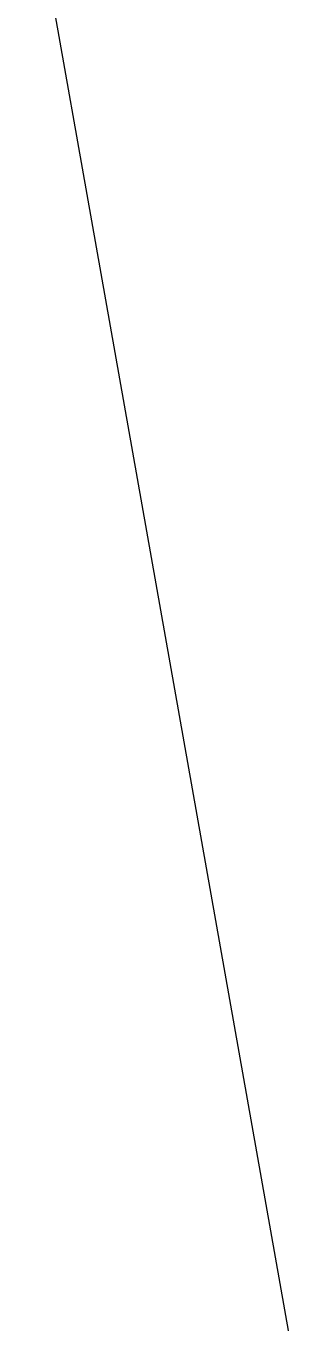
# Model space of a CAD drawing. Header units: millimetres. Extents: x 0 to 8967983, y -224399 to 13801.
# Drawn here: x 71359.69 to 71360.98, y -193429.93 to -193424.02 of the extents above; entities that cross this region are included whole.
import ezdxf

# ---------------------------------------------------------------- set-up
doc = ezdxf.new("R2010")
doc.units = ezdxf.units.MM
doc.header["$LTSCALE"] = 10
doc.layers.add('Архитектура', color=251, linetype='Continuous')

msp = doc.modelspace()

# ---------------------------------------------------------------- linework, layer by layer
at = {"layer": 'Архитектура', "lineweight": 25, "transparency": 33554684}
msp.add_lwpolyline([(71374.9812, -193451.5412), (71369.1968, -193418.905, 0.523933), (71368.7799, -193418.6485), (71367.6995, -193418.84), (71360.6165, -193420.0954), (71359.536, -193420.2869, 0.523933), (71359.2326, -193420.671), (71365.0169, -193453.3072, 0.414326)], format="xyb", dxfattribs=at)
msp.add_lwpolyline([(71374.9812, -193451.5412), (71369.1968, -193418.905, 0.523933), (71368.7799, -193418.6485), (71367.6995, -193418.84), (71360.6165, -193420.0954), (71359.536, -193420.2869, 0.523933), (71359.2326, -193420.671), (71365.0169, -193453.3072, 0.414326)], format="xyb", dxfattribs=at)
msp.add_lwpolyline([(71374.9812, -193451.5412), (71369.1968, -193418.905, 0.523933), (71368.7799, -193418.6485), (71367.6995, -193418.84), (71360.6165, -193420.0954), (71359.536, -193420.2869, 0.523933), (71359.2326, -193420.671), (71365.0169, -193453.3072, 0.414326)], format="xyb", dxfattribs=at)
msp.add_lwpolyline([(71374.9812, -193451.5412), (71369.1968, -193418.905, 0.523933), (71368.7799, -193418.6485), (71367.6995, -193418.84), (71360.6165, -193420.0954), (71359.536, -193420.2869, 0.523933), (71359.2326, -193420.671), (71365.0169, -193453.3072, 0.414326)], format="xyb", dxfattribs=at)
msp.add_lwpolyline([(71374.9812, -193451.5412), (71369.1968, -193418.905, 0.523933), (71368.7799, -193418.6485), (71367.6995, -193418.84), (71360.6165, -193420.0954), (71359.536, -193420.2869, 0.523933), (71359.2326, -193420.671), (71365.0169, -193453.3072, 0.414326)], format="xyb", dxfattribs=at)
msp.add_lwpolyline([(71374.9812, -193451.5412), (71369.1968, -193418.905, 0.523933), (71368.7799, -193418.6485), (71367.6995, -193418.84), (71360.6165, -193420.0954), (71359.536, -193420.2869, 0.523933), (71359.2326, -193420.671), (71365.0169, -193453.3072, 0.414326)], format="xyb", dxfattribs=at)
msp.add_lwpolyline([(71374.9812, -193451.5412), (71369.1968, -193418.905, 0.523933), (71368.7799, -193418.6485), (71367.6995, -193418.84), (71360.6165, -193420.0954), (71359.536, -193420.2869, 0.523933), (71359.2326, -193420.671), (71365.0169, -193453.3072, 0.414326)], format="xyb", dxfattribs=at)
msp.add_lwpolyline([(71374.9812, -193451.5412), (71369.1968, -193418.905, 0.523933), (71368.7799, -193418.6485), (71367.6995, -193418.84), (71360.6165, -193420.0954), (71359.536, -193420.2869, 0.523933), (71359.2326, -193420.671), (71365.0169, -193453.3072, 0.414326)], format="xyb", dxfattribs=at)
msp.add_lwpolyline([(71374.9812, -193451.5412), (71369.1968, -193418.905, 0.523933), (71368.7799, -193418.6485), (71367.6995, -193418.84), (71360.6165, -193420.0954), (71359.536, -193420.2869, 0.523933), (71359.2326, -193420.671), (71365.0169, -193453.3072, 0.414326)], format="xyb", dxfattribs=at)
msp.add_lwpolyline([(71374.9812, -193451.5412), (71369.1968, -193418.905, 0.523933), (71368.7799, -193418.6485), (71367.6995, -193418.84), (71360.6165, -193420.0954), (71359.536, -193420.2869, 0.523933), (71359.2326, -193420.671), (71365.0169, -193453.3072, 0.414326)], format="xyb", dxfattribs=at)
msp.add_lwpolyline([(71374.9812, -193451.5412), (71369.1968, -193418.905, 0.523933), (71368.7799, -193418.6485), (71367.6995, -193418.84), (71360.6165, -193420.0954), (71359.536, -193420.2869, 0.523933), (71359.2326, -193420.671), (71365.0169, -193453.3072, 0.414326)], format="xyb", dxfattribs=at)
msp.add_lwpolyline([(71374.9812, -193451.5412), (71369.1968, -193418.905, 0.523933), (71368.7799, -193418.6485), (71367.6995, -193418.84), (71360.6165, -193420.0954), (71359.536, -193420.2869, 0.523933), (71359.2326, -193420.671), (71365.0169, -193453.3072, 0.414326)], format="xyb", dxfattribs=at)
msp.add_lwpolyline([(71374.9812, -193451.5412), (71369.1968, -193418.905, 0.523933), (71368.7799, -193418.6485), (71367.6995, -193418.84), (71360.6165, -193420.0954), (71359.536, -193420.2869, 0.523933), (71359.2326, -193420.671), (71365.0169, -193453.3072, 0.414326)], format="xyb", dxfattribs=at)
msp.add_lwpolyline([(71374.9812, -193451.5412), (71369.1968, -193418.905, 0.523933), (71368.7799, -193418.6485), (71367.6995, -193418.84), (71360.6165, -193420.0954), (71359.536, -193420.2869, 0.523933), (71359.2326, -193420.671), (71365.0169, -193453.3072, 0.414326)], format="xyb", dxfattribs=at)
msp.add_lwpolyline([(71374.9812, -193451.5412), (71369.1968, -193418.905, 0.523933), (71368.7799, -193418.6485), (71367.6995, -193418.84), (71360.6165, -193420.0954), (71359.536, -193420.2869, 0.523933), (71359.2326, -193420.671), (71365.0169, -193453.3072, 0.414326)], format="xyb", dxfattribs=at)
msp.add_lwpolyline([(71374.9812, -193451.5412), (71369.1968, -193418.905, 0.523933), (71368.7799, -193418.6485), (71367.6995, -193418.84), (71360.6165, -193420.0954), (71359.536, -193420.2869, 0.523933), (71359.2326, -193420.671), (71365.0169, -193453.3072, 0.414326)], format="xyb", dxfattribs=at)
msp.add_lwpolyline([(71374.9812, -193451.5412), (71369.1968, -193418.905, 0.523933), (71368.7799, -193418.6485), (71367.6995, -193418.84), (71360.6165, -193420.0954), (71359.536, -193420.2869, 0.523933), (71359.2326, -193420.671), (71365.0169, -193453.3072, 0.414326)], format="xyb", dxfattribs=at)
msp.add_lwpolyline([(71374.9812, -193451.5412), (71369.1968, -193418.905, 0.523933), (71368.7799, -193418.6485), (71367.6995, -193418.84), (71360.6165, -193420.0954), (71359.536, -193420.2869, 0.523933), (71359.2326, -193420.671), (71365.0169, -193453.3072, 0.414326)], format="xyb", dxfattribs=at)
msp.add_lwpolyline([(71374.9812, -193451.5412), (71369.1968, -193418.905, 0.523933), (71368.7799, -193418.6485), (71367.6995, -193418.84), (71360.6165, -193420.0954), (71359.536, -193420.2869, 0.523933), (71359.2326, -193420.671), (71365.0169, -193453.3072, 0.414326)], format="xyb", dxfattribs=at)
msp.add_lwpolyline([(71374.9812, -193451.5412), (71369.1968, -193418.905, 0.523933), (71368.7799, -193418.6485), (71367.6995, -193418.84), (71360.6165, -193420.0954), (71359.536, -193420.2869, 0.523933), (71359.2326, -193420.671), (71365.0169, -193453.3072, 0.414326)], format="xyb", dxfattribs=at)
msp.add_lwpolyline([(71374.9812, -193451.5412), (71369.1968, -193418.905, 0.523933), (71368.7799, -193418.6485), (71367.6995, -193418.84), (71360.6165, -193420.0954), (71359.536, -193420.2869, 0.523933), (71359.2326, -193420.671), (71365.0169, -193453.3072, 0.414326)], format="xyb", dxfattribs=at)
msp.add_lwpolyline([(71374.9812, -193451.5412), (71369.1968, -193418.905, 0.523933), (71368.7799, -193418.6485), (71367.6995, -193418.84), (71360.6165, -193420.0954), (71359.536, -193420.2869, 0.523933), (71359.2326, -193420.671), (71365.0169, -193453.3072, 0.414326)], format="xyb", dxfattribs=at)
msp.add_lwpolyline([(71374.9812, -193451.5412), (71369.1968, -193418.905, 0.523933), (71368.7799, -193418.6485), (71367.6995, -193418.84), (71360.6165, -193420.0954), (71359.536, -193420.2869, 0.523933), (71359.2326, -193420.671), (71365.0169, -193453.3072, 0.414326)], format="xyb", dxfattribs=at)
msp.add_lwpolyline([(71374.9812, -193451.5412), (71369.1968, -193418.905, 0.523933), (71368.7799, -193418.6485), (71367.6995, -193418.84), (71360.6165, -193420.0954), (71359.536, -193420.2869, 0.523933), (71359.2326, -193420.671), (71365.0169, -193453.3072, 0.414326)], format="xyb", dxfattribs=at)
msp.add_lwpolyline([(71374.9812, -193451.5412), (71369.1968, -193418.905, 0.523933), (71368.7799, -193418.6485), (71367.6995, -193418.84), (71360.6165, -193420.0954), (71359.536, -193420.2869, 0.523933), (71359.2326, -193420.671), (71365.0169, -193453.3072, 0.414326)], format="xyb", dxfattribs=at)
msp.add_lwpolyline([(71374.9812, -193451.5412), (71369.1968, -193418.905, 0.523933), (71368.7799, -193418.6485), (71367.6995, -193418.84), (71360.6165, -193420.0954), (71359.536, -193420.2869, 0.523933), (71359.2326, -193420.671), (71365.0169, -193453.3072, 0.414326)], format="xyb", dxfattribs=at)
msp.add_lwpolyline([(71374.9812, -193451.5412), (71369.1968, -193418.905, 0.523933), (71368.7799, -193418.6485), (71367.6995, -193418.84), (71360.6165, -193420.0954), (71359.536, -193420.2869, 0.523933), (71359.2326, -193420.671), (71365.0169, -193453.3072, 0.414326)], format="xyb", dxfattribs=at)
msp.add_lwpolyline([(71374.9812, -193451.5412), (71369.1968, -193418.905, 0.523933), (71368.7799, -193418.6485), (71367.6995, -193418.84), (71360.6165, -193420.0954), (71359.536, -193420.2869, 0.523933), (71359.2326, -193420.671), (71365.0169, -193453.3072, 0.414326)], format="xyb", dxfattribs=at)
msp.add_lwpolyline([(71374.9812, -193451.5412), (71369.1968, -193418.905, 0.523933), (71368.7799, -193418.6485), (71367.6995, -193418.84), (71360.6165, -193420.0954), (71359.536, -193420.2869, 0.523933), (71359.2326, -193420.671), (71365.0169, -193453.3072, 0.414326)], format="xyb", dxfattribs=at)
msp.add_lwpolyline([(71374.9812, -193451.5412), (71369.1968, -193418.905, 0.523933), (71368.7799, -193418.6485), (71367.6995, -193418.84), (71360.6165, -193420.0954), (71359.536, -193420.2869, 0.523933), (71359.2326, -193420.671), (71365.0169, -193453.3072, 0.414326)], format="xyb", dxfattribs=at)
msp.add_lwpolyline([(71374.9812, -193451.5412), (71369.1968, -193418.905, 0.523933), (71368.7799, -193418.6485), (71367.6995, -193418.84), (71360.6165, -193420.0954), (71359.536, -193420.2869, 0.523933), (71359.2326, -193420.671), (71365.0169, -193453.3072, 0.414326)], format="xyb", dxfattribs=at)
msp.add_lwpolyline([(71374.9812, -193451.5412), (71369.1968, -193418.905, 0.523933), (71368.7799, -193418.6485), (71367.6995, -193418.84), (71360.6165, -193420.0954), (71359.536, -193420.2869, 0.523933), (71359.2326, -193420.671), (71365.0169, -193453.3072, 0.414326)], format="xyb", dxfattribs=at)
msp.add_lwpolyline([(71374.9812, -193451.5412), (71369.1968, -193418.905, 0.523933), (71368.7799, -193418.6485), (71367.6995, -193418.84), (71360.6165, -193420.0954), (71359.536, -193420.2869, 0.523933), (71359.2326, -193420.671), (71365.0169, -193453.3072, 0.414326)], format="xyb", dxfattribs=at)
msp.add_lwpolyline([(71374.9812, -193451.5412), (71369.1968, -193418.905, 0.523933), (71368.7799, -193418.6485), (71367.6995, -193418.84), (71360.6165, -193420.0954), (71359.536, -193420.2869, 0.523933), (71359.2326, -193420.671), (71365.0169, -193453.3072, 0.414326)], format="xyb", dxfattribs=at)
msp.add_lwpolyline([(71374.9812, -193451.5412), (71369.1968, -193418.905, 0.523933), (71368.7799, -193418.6485), (71367.6995, -193418.84), (71360.6165, -193420.0954), (71359.536, -193420.2869, 0.523933), (71359.2326, -193420.671), (71365.0169, -193453.3072, 0.414326)], format="xyb", dxfattribs=at)
msp.add_lwpolyline([(71374.9812, -193451.5412), (71369.1968, -193418.905, 0.523933), (71368.7799, -193418.6485), (71367.6995, -193418.84), (71360.6165, -193420.0954), (71359.536, -193420.2869, 0.523933), (71359.2326, -193420.671), (71365.0169, -193453.3072, 0.414326)], format="xyb", dxfattribs=at)
msp.add_lwpolyline([(71374.9812, -193451.5412), (71369.1968, -193418.905, 0.523933), (71368.7799, -193418.6485), (71367.6995, -193418.84), (71360.6165, -193420.0954), (71359.536, -193420.2869, 0.523933), (71359.2326, -193420.671), (71365.0169, -193453.3072, 0.414326)], format="xyb", dxfattribs=at)
msp.add_lwpolyline([(71374.9812, -193451.5412), (71369.1968, -193418.905, 0.523933), (71368.7799, -193418.6485), (71367.6995, -193418.84), (71360.6165, -193420.0954), (71359.536, -193420.2869, 0.523933), (71359.2326, -193420.671), (71365.0169, -193453.3072, 0.414326)], format="xyb", dxfattribs=at)
msp.add_lwpolyline([(71374.9812, -193451.5412), (71369.1968, -193418.905, 0.523933), (71368.7799, -193418.6485), (71367.6995, -193418.84), (71360.6165, -193420.0954), (71359.536, -193420.2869, 0.523933), (71359.2326, -193420.671), (71365.0169, -193453.3072, 0.414326)], format="xyb", dxfattribs=at)
msp.add_lwpolyline([(71374.9812, -193451.5412), (71369.1968, -193418.905, 0.523933), (71368.7799, -193418.6485), (71367.6995, -193418.84), (71360.6165, -193420.0954), (71359.536, -193420.2869, 0.523933), (71359.2326, -193420.671), (71365.0169, -193453.3072, 0.414326)], format="xyb", dxfattribs=at)
msp.add_lwpolyline([(71374.9812, -193451.5412), (71369.1968, -193418.905, 0.523933), (71368.7799, -193418.6485), (71367.6995, -193418.84), (71360.6165, -193420.0954), (71359.536, -193420.2869, 0.523933), (71359.2326, -193420.671), (71365.0169, -193453.3072, 0.414326)], format="xyb", dxfattribs=at)
msp.add_lwpolyline([(71374.9812, -193451.5412), (71369.1968, -193418.905, 0.523933), (71368.7799, -193418.6485), (71367.6995, -193418.84), (71360.6165, -193420.0954), (71359.536, -193420.2869, 0.523933), (71359.2326, -193420.671), (71365.0169, -193453.3072, 0.414326)], format="xyb", dxfattribs=at)
msp.add_lwpolyline([(71374.9812, -193451.5412), (71369.1968, -193418.905, 0.523933), (71368.7799, -193418.6485), (71367.6995, -193418.84), (71360.6165, -193420.0954), (71359.536, -193420.2869, 0.523933), (71359.2326, -193420.671), (71365.0169, -193453.3072, 0.414326)], format="xyb", dxfattribs=at)
msp.add_lwpolyline([(71374.9812, -193451.5412), (71369.1968, -193418.905, 0.523933), (71368.7799, -193418.6485), (71367.6995, -193418.84), (71360.6165, -193420.0954), (71359.536, -193420.2869, 0.523933), (71359.2326, -193420.671), (71365.0169, -193453.3072, 0.414326)], format="xyb", dxfattribs=at)
msp.add_lwpolyline([(71374.9812, -193451.5412), (71369.1968, -193418.905, 0.523933), (71368.7799, -193418.6485), (71367.6995, -193418.84), (71360.6165, -193420.0954), (71359.536, -193420.2869, 0.523933), (71359.2326, -193420.671), (71365.0169, -193453.3072, 0.414326)], format="xyb", dxfattribs=at)
msp.add_lwpolyline([(71374.9812, -193451.5412), (71369.1968, -193418.905, 0.523933), (71368.7799, -193418.6485), (71367.6995, -193418.84), (71360.6165, -193420.0954), (71359.536, -193420.2869, 0.523933), (71359.2326, -193420.671), (71365.0169, -193453.3072, 0.414326)], format="xyb", dxfattribs=at)
msp.add_lwpolyline([(71374.9812, -193451.5412), (71369.1968, -193418.905, 0.523933), (71368.7799, -193418.6485), (71367.6995, -193418.84), (71360.6165, -193420.0954), (71359.536, -193420.2869, 0.523933), (71359.2326, -193420.671), (71365.0169, -193453.3072, 0.414326)], format="xyb", dxfattribs=at)
msp.add_lwpolyline([(71374.9812, -193451.5412), (71369.1968, -193418.905, 0.523933), (71368.7799, -193418.6485), (71367.6995, -193418.84), (71360.6165, -193420.0954), (71359.536, -193420.2869, 0.523933), (71359.2326, -193420.671), (71365.0169, -193453.3072, 0.414326)], format="xyb", dxfattribs=at)
msp.add_lwpolyline([(71374.9812, -193451.5412), (71369.1968, -193418.905, 0.523933), (71368.7799, -193418.6485), (71367.6995, -193418.84), (71360.6165, -193420.0954), (71359.536, -193420.2869, 0.523933), (71359.2326, -193420.671), (71365.0169, -193453.3072, 0.414326)], format="xyb", dxfattribs=at)
msp.add_lwpolyline([(71374.9812, -193451.5412), (71369.1968, -193418.905, 0.523933), (71368.7799, -193418.6485), (71367.6995, -193418.84), (71360.6165, -193420.0954), (71359.536, -193420.2869, 0.523933), (71359.2326, -193420.671), (71365.0169, -193453.3072, 0.414326)], format="xyb", dxfattribs=at)
msp.add_lwpolyline([(71374.9812, -193451.5412), (71369.1968, -193418.905, 0.523933), (71368.7799, -193418.6485), (71367.6995, -193418.84), (71360.6165, -193420.0954), (71359.536, -193420.2869, 0.523933), (71359.2326, -193420.671), (71365.0169, -193453.3072, 0.414326)], format="xyb", dxfattribs=at)
msp.add_lwpolyline([(71374.9812, -193451.5412), (71369.1968, -193418.905, 0.523933), (71368.7799, -193418.6485), (71367.6995, -193418.84), (71360.6165, -193420.0954), (71359.536, -193420.2869, 0.523933), (71359.2326, -193420.671), (71365.0169, -193453.3072, 0.414326)], format="xyb", dxfattribs=at)
msp.add_lwpolyline([(71374.9812, -193451.5412), (71369.1968, -193418.905, 0.523933), (71368.7799, -193418.6485), (71367.6995, -193418.84), (71360.6165, -193420.0954), (71359.536, -193420.2869, 0.523933), (71359.2326, -193420.671), (71365.0169, -193453.3072, 0.414326)], format="xyb", dxfattribs=at)
msp.add_lwpolyline([(71374.9812, -193451.5412), (71369.1968, -193418.905, 0.523933), (71368.7799, -193418.6485), (71367.6995, -193418.84), (71360.6165, -193420.0954), (71359.536, -193420.2869, 0.523933), (71359.2326, -193420.671), (71365.0169, -193453.3072, 0.414326)], format="xyb", dxfattribs=at)
msp.add_lwpolyline([(71374.9812, -193451.5412), (71369.1968, -193418.905, 0.523933), (71368.7799, -193418.6485), (71367.6995, -193418.84), (71360.6165, -193420.0954), (71359.536, -193420.2869, 0.523933), (71359.2326, -193420.671), (71365.0169, -193453.3072, 0.414326)], format="xyb", dxfattribs=at)
msp.add_lwpolyline([(71374.9812, -193451.5412), (71369.1968, -193418.905, 0.523933), (71368.7799, -193418.6485), (71367.6995, -193418.84), (71360.6165, -193420.0954), (71359.536, -193420.2869, 0.523933), (71359.2326, -193420.671), (71365.0169, -193453.3072, 0.414326)], format="xyb", dxfattribs=at)
msp.add_lwpolyline([(71374.9812, -193451.5412), (71369.1968, -193418.905, 0.523933), (71368.7799, -193418.6485), (71367.6995, -193418.84), (71360.6165, -193420.0954), (71359.536, -193420.2869, 0.523933), (71359.2326, -193420.671), (71365.0169, -193453.3072, 0.414326)], format="xyb", dxfattribs=at)
msp.add_lwpolyline([(71374.9812, -193451.5412), (71369.1968, -193418.905, 0.523933), (71368.7799, -193418.6485), (71367.6995, -193418.84), (71360.6165, -193420.0954), (71359.536, -193420.2869, 0.523933), (71359.2326, -193420.671), (71365.0169, -193453.3072, 0.414326)], format="xyb", dxfattribs=at)
msp.add_lwpolyline([(71374.9812, -193451.5412), (71369.1968, -193418.905, 0.523933), (71368.7799, -193418.6485), (71367.6995, -193418.84), (71360.6165, -193420.0954), (71359.536, -193420.2869, 0.523933), (71359.2326, -193420.671), (71365.0169, -193453.3072, 0.414326)], format="xyb", dxfattribs=at)
msp.add_lwpolyline([(71374.9812, -193451.5412), (71369.1968, -193418.905, 0.523933), (71368.7799, -193418.6485), (71367.6995, -193418.84), (71360.6165, -193420.0954), (71359.536, -193420.2869, 0.523933), (71359.2326, -193420.671), (71365.0169, -193453.3072, 0.414326)], format="xyb", dxfattribs=at)
msp.add_lwpolyline([(71374.9812, -193451.5412), (71369.1968, -193418.905, 0.523933), (71368.7799, -193418.6485), (71367.6995, -193418.84), (71360.6165, -193420.0954), (71359.536, -193420.2869, 0.523933), (71359.2326, -193420.671), (71365.0169, -193453.3072, 0.414326)], format="xyb", dxfattribs=at)
msp.add_lwpolyline([(71374.9812, -193451.5412), (71369.1968, -193418.905, 0.523933), (71368.7799, -193418.6485), (71367.6995, -193418.84), (71360.6165, -193420.0954), (71359.536, -193420.2869, 0.523933), (71359.2326, -193420.671), (71365.0169, -193453.3072, 0.414326)], format="xyb", dxfattribs=at)
msp.add_lwpolyline([(71374.9812, -193451.5412), (71369.1968, -193418.905, 0.523933), (71368.7799, -193418.6485), (71367.6995, -193418.84), (71360.6165, -193420.0954), (71359.536, -193420.2869, 0.523933), (71359.2326, -193420.671), (71365.0169, -193453.3072, 0.414326)], format="xyb", dxfattribs=at)
msp.add_lwpolyline([(71374.9812, -193451.5412), (71369.1968, -193418.905, 0.523933), (71368.7799, -193418.6485), (71367.6995, -193418.84), (71360.6165, -193420.0954), (71359.536, -193420.2869, 0.523933), (71359.2326, -193420.671), (71365.0169, -193453.3072, 0.414326)], format="xyb", dxfattribs=at)
msp.add_lwpolyline([(71374.9812, -193451.5412), (71369.1968, -193418.905, 0.523933), (71368.7799, -193418.6485), (71367.6995, -193418.84), (71360.6165, -193420.0954), (71359.536, -193420.2869, 0.523933), (71359.2326, -193420.671), (71365.0169, -193453.3072, 0.414326)], format="xyb", dxfattribs=at)
msp.add_lwpolyline([(71374.9812, -193451.5412), (71369.1968, -193418.905, 0.523933), (71368.7799, -193418.6485), (71367.6995, -193418.84), (71360.6165, -193420.0954), (71359.536, -193420.2869, 0.523933), (71359.2326, -193420.671), (71365.0169, -193453.3072, 0.414326)], format="xyb", dxfattribs=at)
msp.add_lwpolyline([(71374.9812, -193451.5412), (71369.1968, -193418.905, 0.523933), (71368.7799, -193418.6485), (71367.6995, -193418.84), (71360.6165, -193420.0954), (71359.536, -193420.2869, 0.523933), (71359.2326, -193420.671), (71365.0169, -193453.3072, 0.414326)], format="xyb", dxfattribs=at)
msp.add_lwpolyline([(71374.9812, -193451.5412), (71369.1968, -193418.905, 0.523933), (71368.7799, -193418.6485), (71367.6995, -193418.84), (71360.6165, -193420.0954), (71359.536, -193420.2869, 0.523933), (71359.2326, -193420.671), (71365.0169, -193453.3072, 0.414326)], format="xyb", dxfattribs=at)
msp.add_lwpolyline([(71374.9812, -193451.5412), (71369.1968, -193418.905, 0.523933), (71368.7799, -193418.6485), (71367.6995, -193418.84), (71360.6165, -193420.0954), (71359.536, -193420.2869, 0.523933), (71359.2326, -193420.671), (71365.0169, -193453.3072, 0.414326)], format="xyb", dxfattribs=at)
msp.add_lwpolyline([(71374.9812, -193451.5412), (71369.1968, -193418.905, 0.523933), (71368.7799, -193418.6485), (71367.6995, -193418.84), (71360.6165, -193420.0954), (71359.536, -193420.2869, 0.523933), (71359.2326, -193420.671), (71365.0169, -193453.3072, 0.414326)], format="xyb", dxfattribs=at)
msp.add_lwpolyline([(71374.9812, -193451.5412), (71369.1968, -193418.905, 0.523933), (71368.7799, -193418.6485), (71367.6995, -193418.84), (71360.6165, -193420.0954), (71359.536, -193420.2869, 0.523933), (71359.2326, -193420.671), (71365.0169, -193453.3072, 0.414326)], format="xyb", dxfattribs=at)
msp.add_lwpolyline([(71374.9812, -193451.5412), (71369.1968, -193418.905, 0.523933), (71368.7799, -193418.6485), (71367.6995, -193418.84), (71360.6165, -193420.0954), (71359.536, -193420.2869, 0.523933), (71359.2326, -193420.671), (71365.0169, -193453.3072, 0.414326)], format="xyb", dxfattribs=at)
msp.add_lwpolyline([(71374.9812, -193451.5412), (71369.1968, -193418.905, 0.523933), (71368.7799, -193418.6485), (71367.6995, -193418.84), (71360.6165, -193420.0954), (71359.536, -193420.2869, 0.523933), (71359.2326, -193420.671), (71365.0169, -193453.3072, 0.414326)], format="xyb", dxfattribs=at)
msp.add_lwpolyline([(71374.9812, -193451.5412), (71369.1968, -193418.905, 0.523933), (71368.7799, -193418.6485), (71367.6995, -193418.84), (71360.6165, -193420.0954), (71359.536, -193420.2869, 0.523933), (71359.2326, -193420.671), (71365.0169, -193453.3072, 0.414326)], format="xyb", dxfattribs=at)
msp.add_lwpolyline([(71374.9812, -193451.5412), (71369.1968, -193418.905, 0.523933), (71368.7799, -193418.6485), (71367.6995, -193418.84), (71360.6165, -193420.0954), (71359.536, -193420.2869, 0.523933), (71359.2326, -193420.671), (71365.0169, -193453.3072, 0.414326)], format="xyb", dxfattribs=at)
msp.add_lwpolyline([(71374.9812, -193451.5412), (71369.1968, -193418.905, 0.523933), (71368.7799, -193418.6485), (71367.6995, -193418.84), (71360.6165, -193420.0954), (71359.536, -193420.2869, 0.523933), (71359.2326, -193420.671), (71365.0169, -193453.3072, 0.414326)], format="xyb", dxfattribs=at)
msp.add_lwpolyline([(71374.9812, -193451.5412), (71369.1968, -193418.905, 0.523933), (71368.7799, -193418.6485), (71367.6995, -193418.84), (71360.6165, -193420.0954), (71359.536, -193420.2869, 0.523933), (71359.2326, -193420.671), (71365.0169, -193453.3072, 0.414326)], format="xyb", dxfattribs=at)
msp.add_lwpolyline([(71374.9812, -193451.5412), (71369.1968, -193418.905, 0.523933), (71368.7799, -193418.6485), (71367.6995, -193418.84), (71360.6165, -193420.0954), (71359.536, -193420.2869, 0.523933), (71359.2326, -193420.671), (71365.0169, -193453.3072, 0.414326)], format="xyb", dxfattribs=at)
msp.add_lwpolyline([(71374.9812, -193451.5412), (71369.1968, -193418.905, 0.523933), (71368.7799, -193418.6485), (71367.6995, -193418.84), (71360.6165, -193420.0954), (71359.536, -193420.2869, 0.523933), (71359.2326, -193420.671), (71365.0169, -193453.3072, 0.414326)], format="xyb", dxfattribs=at)
msp.add_lwpolyline([(71374.9812, -193451.5412), (71369.1968, -193418.905, 0.523933), (71368.7799, -193418.6485), (71367.6995, -193418.84), (71360.6165, -193420.0954), (71359.536, -193420.2869, 0.523933), (71359.2326, -193420.671), (71365.0169, -193453.3072, 0.414326)], format="xyb", dxfattribs=at)
msp.add_lwpolyline([(71374.9812, -193451.5412), (71369.1968, -193418.905, 0.523933), (71368.7799, -193418.6485), (71367.6995, -193418.84), (71360.6165, -193420.0954), (71359.536, -193420.2869, 0.523933), (71359.2326, -193420.671), (71365.0169, -193453.3072, 0.414326)], format="xyb", dxfattribs=at)
msp.add_lwpolyline([(71374.9812, -193451.5412), (71369.1968, -193418.905, 0.523933), (71368.7799, -193418.6485), (71367.6995, -193418.84), (71360.6165, -193420.0954), (71359.536, -193420.2869, 0.523933), (71359.2326, -193420.671), (71365.0169, -193453.3072, 0.414326)], format="xyb", dxfattribs=at)
msp.add_lwpolyline([(71374.9812, -193451.5412), (71369.1968, -193418.905, 0.523933), (71368.7799, -193418.6485), (71367.6995, -193418.84), (71360.6165, -193420.0954), (71359.536, -193420.2869, 0.523933), (71359.2326, -193420.671), (71365.0169, -193453.3072, 0.414326)], format="xyb", dxfattribs=at)
msp.add_lwpolyline([(71374.9812, -193451.5412), (71369.1968, -193418.905, 0.523933), (71368.7799, -193418.6485), (71367.6995, -193418.84), (71360.6165, -193420.0954), (71359.536, -193420.2869, 0.523933), (71359.2326, -193420.671), (71365.0169, -193453.3072, 0.414326)], format="xyb", dxfattribs=at)
msp.add_lwpolyline([(71374.9812, -193451.5412), (71369.1968, -193418.905, 0.523933), (71368.7799, -193418.6485), (71367.6995, -193418.84), (71360.6165, -193420.0954), (71359.536, -193420.2869, 0.523933), (71359.2326, -193420.671), (71365.0169, -193453.3072, 0.414326)], format="xyb", dxfattribs=at)
msp.add_lwpolyline([(71374.9812, -193451.5412), (71369.1968, -193418.905, 0.523933), (71368.7799, -193418.6485), (71367.6995, -193418.84), (71360.6165, -193420.0954), (71359.536, -193420.2869, 0.523933), (71359.2326, -193420.671), (71365.0169, -193453.3072, 0.414326)], format="xyb", dxfattribs=at)
msp.add_lwpolyline([(71374.9812, -193451.5412), (71369.1968, -193418.905, 0.523933), (71368.7799, -193418.6485), (71367.6995, -193418.84), (71360.6165, -193420.0954), (71359.536, -193420.2869, 0.523933), (71359.2326, -193420.671), (71365.0169, -193453.3072, 0.414326)], format="xyb", dxfattribs=at)
msp.add_lwpolyline([(71374.9812, -193451.5412), (71369.1968, -193418.905, 0.523933), (71368.7799, -193418.6485), (71367.6995, -193418.84), (71360.6165, -193420.0954), (71359.536, -193420.2869, 0.523933), (71359.2326, -193420.671), (71365.0169, -193453.3072, 0.414326)], format="xyb", dxfattribs=at)
msp.add_lwpolyline([(71374.9812, -193451.5412), (71369.1968, -193418.905, 0.523933), (71368.7799, -193418.6485), (71367.6995, -193418.84), (71360.6165, -193420.0954), (71359.536, -193420.2869, 0.523933), (71359.2326, -193420.671), (71365.0169, -193453.3072, 0.414326)], format="xyb", dxfattribs=at)
msp.add_lwpolyline([(71374.9812, -193451.5412), (71369.1968, -193418.905, 0.523933), (71368.7799, -193418.6485), (71367.6995, -193418.84), (71360.6165, -193420.0954), (71359.536, -193420.2869, 0.523933), (71359.2326, -193420.671), (71365.0169, -193453.3072, 0.414326)], format="xyb", dxfattribs=at)
msp.add_lwpolyline([(71374.9812, -193451.5412), (71369.1968, -193418.905, 0.523933), (71368.7799, -193418.6485), (71367.6995, -193418.84), (71360.6165, -193420.0954), (71359.536, -193420.2869, 0.523933), (71359.2326, -193420.671), (71365.0169, -193453.3072, 0.414326)], format="xyb", dxfattribs=at)
msp.add_lwpolyline([(71374.9812, -193451.5412), (71369.1968, -193418.905, 0.523933), (71368.7799, -193418.6485), (71367.6995, -193418.84), (71360.6165, -193420.0954), (71359.536, -193420.2869, 0.523933), (71359.2326, -193420.671), (71365.0169, -193453.3072, 0.414326)], format="xyb", dxfattribs=at)
msp.add_lwpolyline([(71374.9812, -193451.5412), (71369.1968, -193418.905, 0.523933), (71368.7799, -193418.6485), (71367.6995, -193418.84), (71360.6165, -193420.0954), (71359.536, -193420.2869, 0.523933), (71359.2326, -193420.671), (71365.0169, -193453.3072, 0.414326)], format="xyb", dxfattribs=at)
msp.add_lwpolyline([(71374.9812, -193451.5412), (71369.1968, -193418.905, 0.523933), (71368.7799, -193418.6485), (71367.6995, -193418.84), (71360.6165, -193420.0954), (71359.536, -193420.2869, 0.523933), (71359.2326, -193420.671), (71365.0169, -193453.3072, 0.414326)], format="xyb", dxfattribs=at)
msp.add_lwpolyline([(71374.9812, -193451.5412), (71369.1968, -193418.905, 0.523933), (71368.7799, -193418.6485), (71367.6995, -193418.84), (71360.6165, -193420.0954), (71359.536, -193420.2869, 0.523933), (71359.2326, -193420.671), (71365.0169, -193453.3072, 0.414326)], format="xyb", dxfattribs=at)
msp.add_lwpolyline([(71374.9812, -193451.5412), (71369.1968, -193418.905, 0.523933), (71368.7799, -193418.6485), (71367.6995, -193418.84), (71360.6165, -193420.0954), (71359.536, -193420.2869, 0.523933), (71359.2326, -193420.671), (71365.0169, -193453.3072, 0.414326)], format="xyb", dxfattribs=at)
msp.add_lwpolyline([(71374.9812, -193451.5412), (71369.1968, -193418.905, 0.523933), (71368.7799, -193418.6485), (71367.6995, -193418.84), (71360.6165, -193420.0954), (71359.536, -193420.2869, 0.523933), (71359.2326, -193420.671), (71365.0169, -193453.3072, 0.414326)], format="xyb", dxfattribs=at)
msp.add_lwpolyline([(71374.9812, -193451.5412), (71369.1968, -193418.905, 0.523933), (71368.7799, -193418.6485), (71367.6995, -193418.84), (71360.6165, -193420.0954), (71359.536, -193420.2869, 0.523933), (71359.2326, -193420.671), (71365.0169, -193453.3072, 0.414326)], format="xyb", dxfattribs=at)
msp.add_lwpolyline([(71374.9812, -193451.5412), (71369.1968, -193418.905, 0.523933), (71368.7799, -193418.6485), (71367.6995, -193418.84), (71360.6165, -193420.0954), (71359.536, -193420.2869, 0.523933), (71359.2326, -193420.671), (71365.0169, -193453.3072, 0.414326)], format="xyb", dxfattribs=at)
msp.add_lwpolyline([(71374.9812, -193451.5412), (71369.1968, -193418.905, 0.523933), (71368.7799, -193418.6485), (71367.6995, -193418.84), (71360.6165, -193420.0954), (71359.536, -193420.2869, 0.523933), (71359.2326, -193420.671), (71365.0169, -193453.3072, 0.414326)], format="xyb", dxfattribs=at)
msp.add_lwpolyline([(71374.9812, -193451.5412), (71369.1968, -193418.905, 0.523933), (71368.7799, -193418.6485), (71367.6995, -193418.84), (71360.6165, -193420.0954), (71359.536, -193420.2869, 0.523933), (71359.2326, -193420.671), (71365.0169, -193453.3072, 0.414326)], format="xyb", dxfattribs=at)
msp.add_lwpolyline([(71374.9812, -193451.5412), (71369.1968, -193418.905, 0.523933), (71368.7799, -193418.6485), (71367.6995, -193418.84), (71360.6165, -193420.0954), (71359.536, -193420.2869, 0.523933), (71359.2326, -193420.671), (71365.0169, -193453.3072, 0.414326)], format="xyb", dxfattribs=at)
msp.add_lwpolyline([(71374.9812, -193451.5412), (71369.1968, -193418.905, 0.523933), (71368.7799, -193418.6485), (71367.6995, -193418.84), (71360.6165, -193420.0954), (71359.536, -193420.2869, 0.523933), (71359.2326, -193420.671), (71365.0169, -193453.3072, 0.414326)], format="xyb", dxfattribs=at)
msp.add_lwpolyline([(71374.9812, -193451.5412), (71369.1968, -193418.905, 0.523933), (71368.7799, -193418.6485), (71367.6995, -193418.84), (71360.6165, -193420.0954), (71359.536, -193420.2869, 0.523933), (71359.2326, -193420.671), (71365.0169, -193453.3072, 0.414326)], format="xyb", dxfattribs=at)
msp.add_lwpolyline([(71374.9812, -193451.5412), (71369.1968, -193418.905, 0.523933), (71368.7799, -193418.6485), (71367.6995, -193418.84), (71360.6165, -193420.0954), (71359.536, -193420.2869, 0.523933), (71359.2326, -193420.671), (71365.0169, -193453.3072, 0.414326)], format="xyb", dxfattribs=at)
msp.add_lwpolyline([(71374.9812, -193451.5412), (71369.1968, -193418.905, 0.523933), (71368.7799, -193418.6485), (71367.6995, -193418.84), (71360.6165, -193420.0954), (71359.536, -193420.2869, 0.523933), (71359.2326, -193420.671), (71365.0169, -193453.3072, 0.414326)], format="xyb", dxfattribs=at)
msp.add_lwpolyline([(71374.9812, -193451.5412), (71369.1968, -193418.905, 0.523933), (71368.7799, -193418.6485), (71367.6995, -193418.84), (71360.6165, -193420.0954), (71359.536, -193420.2869, 0.523933), (71359.2326, -193420.671), (71365.0169, -193453.3072, 0.414326)], format="xyb", dxfattribs=at)
msp.add_lwpolyline([(71374.9812, -193451.5412), (71369.1968, -193418.905, 0.523933), (71368.7799, -193418.6485), (71367.6995, -193418.84), (71360.6165, -193420.0954), (71359.536, -193420.2869, 0.523933), (71359.2326, -193420.671), (71365.0169, -193453.3072, 0.414326)], format="xyb", dxfattribs=at)
msp.add_lwpolyline([(71374.9812, -193451.5412), (71369.1968, -193418.905, 0.523933), (71368.7799, -193418.6485), (71367.6995, -193418.84), (71360.6165, -193420.0954), (71359.536, -193420.2869, 0.523933), (71359.2326, -193420.671), (71365.0169, -193453.3072, 0.414326)], format="xyb", dxfattribs=at)
msp.add_lwpolyline([(71374.9812, -193451.5412), (71369.1968, -193418.905, 0.523933), (71368.7799, -193418.6485), (71367.6995, -193418.84), (71360.6165, -193420.0954), (71359.536, -193420.2869, 0.523933), (71359.2326, -193420.671), (71365.0169, -193453.3072, 0.414326)], format="xyb", dxfattribs=at)
msp.add_lwpolyline([(71374.9812, -193451.5412), (71369.1968, -193418.905, 0.523933), (71368.7799, -193418.6485), (71367.6995, -193418.84), (71360.6165, -193420.0954), (71359.536, -193420.2869, 0.523933), (71359.2326, -193420.671), (71365.0169, -193453.3072, 0.414326)], format="xyb", dxfattribs=at)
msp.add_lwpolyline([(71374.9812, -193451.5412), (71369.1968, -193418.905, 0.523933), (71368.7799, -193418.6485), (71367.6995, -193418.84), (71360.6165, -193420.0954), (71359.536, -193420.2869, 0.523933), (71359.2326, -193420.671), (71365.0169, -193453.3072, 0.414326)], format="xyb", dxfattribs=at)
msp.add_lwpolyline([(71374.9812, -193451.5412), (71369.1968, -193418.905, 0.523933), (71368.7799, -193418.6485), (71367.6995, -193418.84), (71360.6165, -193420.0954), (71359.536, -193420.2869, 0.523933), (71359.2326, -193420.671), (71365.0169, -193453.3072, 0.414326)], format="xyb", dxfattribs=at)
msp.add_lwpolyline([(71374.9812, -193451.5412), (71369.1968, -193418.905, 0.523933), (71368.7799, -193418.6485), (71367.6995, -193418.84), (71360.6165, -193420.0954), (71359.536, -193420.2869, 0.523933), (71359.2326, -193420.671), (71365.0169, -193453.3072, 0.414326)], format="xyb", dxfattribs=at)
msp.add_lwpolyline([(71374.9812, -193451.5412), (71369.1968, -193418.905, 0.523933), (71368.7799, -193418.6485), (71367.6995, -193418.84), (71360.6165, -193420.0954), (71359.536, -193420.2869, 0.523933), (71359.2326, -193420.671), (71365.0169, -193453.3072, 0.414326)], format="xyb", dxfattribs=at)
msp.add_lwpolyline([(71374.9812, -193451.5412), (71369.1968, -193418.905, 0.523933), (71368.7799, -193418.6485), (71367.6995, -193418.84), (71360.6165, -193420.0954), (71359.536, -193420.2869, 0.523933), (71359.2326, -193420.671), (71365.0169, -193453.3072, 0.414326)], format="xyb", dxfattribs=at)
msp.add_lwpolyline([(71374.9812, -193451.5412), (71369.1968, -193418.905, 0.523933), (71368.7799, -193418.6485), (71367.6995, -193418.84), (71360.6165, -193420.0954), (71359.536, -193420.2869, 0.523933), (71359.2326, -193420.671), (71365.0169, -193453.3072, 0.414326)], format="xyb", dxfattribs=at)
msp.add_lwpolyline([(71374.9812, -193451.5412), (71369.1968, -193418.905, 0.523933), (71368.7799, -193418.6485), (71367.6995, -193418.84), (71360.6165, -193420.0954), (71359.536, -193420.2869, 0.523933), (71359.2326, -193420.671), (71365.0169, -193453.3072, 0.414326)], format="xyb", dxfattribs=at)
msp.add_lwpolyline([(71374.9812, -193451.5412), (71369.1968, -193418.905, 0.523933), (71368.7799, -193418.6485), (71367.6995, -193418.84), (71360.6165, -193420.0954), (71359.536, -193420.2869, 0.523933), (71359.2326, -193420.671), (71365.0169, -193453.3072, 0.414326)], format="xyb", dxfattribs=at)
msp.add_lwpolyline([(71374.9812, -193451.5412), (71369.1968, -193418.905, 0.523933), (71368.7799, -193418.6485), (71367.6995, -193418.84), (71360.6165, -193420.0954), (71359.536, -193420.2869, 0.523933), (71359.2326, -193420.671), (71365.0169, -193453.3072, 0.414326)], format="xyb", dxfattribs=at)
msp.add_lwpolyline([(71374.9812, -193451.5412), (71369.1968, -193418.905, 0.523933), (71368.7799, -193418.6485), (71367.6995, -193418.84), (71360.6165, -193420.0954), (71359.536, -193420.2869, 0.523933), (71359.2326, -193420.671), (71365.0169, -193453.3072, 0.414326)], format="xyb", dxfattribs=at)
msp.add_lwpolyline([(71374.9812, -193451.5412), (71369.1968, -193418.905, 0.523933), (71368.7799, -193418.6485), (71367.6995, -193418.84), (71360.6165, -193420.0954), (71359.536, -193420.2869, 0.523933), (71359.2326, -193420.671), (71365.0169, -193453.3072, 0.414326)], format="xyb", dxfattribs=at)
msp.add_lwpolyline([(71374.9812, -193451.5412), (71369.1968, -193418.905, 0.523933), (71368.7799, -193418.6485), (71367.6995, -193418.84), (71360.6165, -193420.0954), (71359.536, -193420.2869, 0.523933), (71359.2326, -193420.671), (71365.0169, -193453.3072, 0.414326)], format="xyb", dxfattribs=at)
msp.add_lwpolyline([(71374.9812, -193451.5412), (71369.1968, -193418.905, 0.523933), (71368.7799, -193418.6485), (71367.6995, -193418.84), (71360.6165, -193420.0954), (71359.536, -193420.2869, 0.523933), (71359.2326, -193420.671), (71365.0169, -193453.3072, 0.414326)], format="xyb", dxfattribs=at)
msp.add_lwpolyline([(71374.9812, -193451.5412), (71369.1968, -193418.905, 0.523933), (71368.7799, -193418.6485), (71367.6995, -193418.84), (71360.6165, -193420.0954), (71359.536, -193420.2869, 0.523933), (71359.2326, -193420.671), (71365.0169, -193453.3072, 0.414326)], format="xyb", dxfattribs=at)
msp.add_lwpolyline([(71374.9812, -193451.5412), (71369.1968, -193418.905, 0.523933), (71368.7799, -193418.6485), (71367.6995, -193418.84), (71360.6165, -193420.0954), (71359.536, -193420.2869, 0.523933), (71359.2326, -193420.671), (71365.0169, -193453.3072, 0.414326)], format="xyb", dxfattribs=at)
msp.add_lwpolyline([(71374.9812, -193451.5412), (71369.1968, -193418.905, 0.523933), (71368.7799, -193418.6485), (71367.6995, -193418.84), (71360.6165, -193420.0954), (71359.536, -193420.2869, 0.523933), (71359.2326, -193420.671), (71365.0169, -193453.3072, 0.414326)], format="xyb", dxfattribs=at)
msp.add_lwpolyline([(71374.9812, -193451.5412), (71369.1968, -193418.905, 0.523933), (71368.7799, -193418.6485), (71367.6995, -193418.84), (71360.6165, -193420.0954), (71359.536, -193420.2869, 0.523933), (71359.2326, -193420.671), (71365.0169, -193453.3072, 0.414326)], format="xyb", dxfattribs=at)
msp.add_lwpolyline([(71374.9812, -193451.5412), (71369.1968, -193418.905, 0.523933), (71368.7799, -193418.6485), (71367.6995, -193418.84), (71360.6165, -193420.0954), (71359.536, -193420.2869, 0.523933), (71359.2326, -193420.671), (71365.0169, -193453.3072, 0.414326)], format="xyb", dxfattribs=at)
msp.add_lwpolyline([(71374.9812, -193451.5412), (71369.1968, -193418.905, 0.523933), (71368.7799, -193418.6485), (71367.6995, -193418.84), (71360.6165, -193420.0954), (71359.536, -193420.2869, 0.523933), (71359.2326, -193420.671), (71365.0169, -193453.3072, 0.414326)], format="xyb", dxfattribs=at)
msp.add_lwpolyline([(71374.9812, -193451.5412), (71369.1968, -193418.905, 0.523933), (71368.7799, -193418.6485), (71367.6995, -193418.84), (71360.6165, -193420.0954), (71359.536, -193420.2869, 0.523933), (71359.2326, -193420.671), (71365.0169, -193453.3072, 0.414326)], format="xyb", dxfattribs=at)
msp.add_lwpolyline([(71374.9812, -193451.5412), (71369.1968, -193418.905, 0.523933), (71368.7799, -193418.6485), (71367.6995, -193418.84), (71360.6165, -193420.0954), (71359.536, -193420.2869, 0.523933), (71359.2326, -193420.671), (71365.0169, -193453.3072, 0.414326)], format="xyb", dxfattribs=at)
msp.add_lwpolyline([(71374.9812, -193451.5412), (71369.1968, -193418.905, 0.523933), (71368.7799, -193418.6485), (71367.6995, -193418.84), (71360.6165, -193420.0954), (71359.536, -193420.2869, 0.523933), (71359.2326, -193420.671), (71365.0169, -193453.3072, 0.414326)], format="xyb", dxfattribs=at)
msp.add_lwpolyline([(71374.9812, -193451.5412), (71369.1968, -193418.905, 0.523933), (71368.7799, -193418.6485), (71367.6995, -193418.84), (71360.6165, -193420.0954), (71359.536, -193420.2869, 0.523933), (71359.2326, -193420.671), (71365.0169, -193453.3072, 0.414326)], format="xyb", dxfattribs=at)
msp.add_lwpolyline([(71374.9812, -193451.5412), (71369.1968, -193418.905, 0.523933), (71368.7799, -193418.6485), (71367.6995, -193418.84), (71360.6165, -193420.0954), (71359.536, -193420.2869, 0.523933), (71359.2326, -193420.671), (71365.0169, -193453.3072, 0.414326)], format="xyb", dxfattribs=at)
msp.add_lwpolyline([(71374.9812, -193451.5412), (71369.1968, -193418.905, 0.523933), (71368.7799, -193418.6485), (71367.6995, -193418.84), (71360.6165, -193420.0954), (71359.536, -193420.2869, 0.523933), (71359.2326, -193420.671), (71365.0169, -193453.3072, 0.414326)], format="xyb", dxfattribs=at)
msp.add_lwpolyline([(71374.9812, -193451.5412), (71369.1968, -193418.905, 0.523933), (71368.7799, -193418.6485), (71367.6995, -193418.84), (71360.6165, -193420.0954), (71359.536, -193420.2869, 0.523933), (71359.2326, -193420.671), (71365.0169, -193453.3072, 0.414326)], format="xyb", dxfattribs=at)
msp.add_lwpolyline([(71374.9812, -193451.5412), (71369.1968, -193418.905, 0.523933), (71368.7799, -193418.6485), (71367.6995, -193418.84), (71360.6165, -193420.0954), (71359.536, -193420.2869, 0.523933), (71359.2326, -193420.671), (71365.0169, -193453.3072, 0.414326)], format="xyb", dxfattribs=at)
msp.add_lwpolyline([(71374.9812, -193451.5412), (71369.1968, -193418.905, 0.523933), (71368.7799, -193418.6485), (71367.6995, -193418.84), (71360.6165, -193420.0954), (71359.536, -193420.2869, 0.523933), (71359.2326, -193420.671), (71365.0169, -193453.3072, 0.414326)], format="xyb", dxfattribs=at)
msp.add_lwpolyline([(71374.9812, -193451.5412), (71369.1968, -193418.905, 0.523933), (71368.7799, -193418.6485), (71367.6995, -193418.84), (71360.6165, -193420.0954), (71359.536, -193420.2869, 0.523933), (71359.2326, -193420.671), (71365.0169, -193453.3072, 0.414326)], format="xyb", dxfattribs=at)
msp.add_lwpolyline([(71374.9812, -193451.5412), (71369.1968, -193418.905, 0.523933), (71368.7799, -193418.6485), (71367.6995, -193418.84), (71360.6165, -193420.0954), (71359.536, -193420.2869, 0.523933), (71359.2326, -193420.671), (71365.0169, -193453.3072, 0.414326)], format="xyb", dxfattribs=at)
msp.add_lwpolyline([(71374.9812, -193451.5412), (71369.1968, -193418.905, 0.523933), (71368.7799, -193418.6485), (71367.6995, -193418.84), (71360.6165, -193420.0954), (71359.536, -193420.2869, 0.523933), (71359.2326, -193420.671), (71365.0169, -193453.3072, 0.414326)], format="xyb", dxfattribs=at)
msp.add_lwpolyline([(71374.9812, -193451.5412), (71369.1968, -193418.905, 0.523933), (71368.7799, -193418.6485), (71367.6995, -193418.84), (71360.6165, -193420.0954), (71359.536, -193420.2869, 0.523933), (71359.2326, -193420.671), (71365.0169, -193453.3072, 0.414326)], format="xyb", dxfattribs=at)
msp.add_lwpolyline([(71374.9812, -193451.5412), (71369.1968, -193418.905, 0.523933), (71368.7799, -193418.6485), (71367.6995, -193418.84), (71360.6165, -193420.0954), (71359.536, -193420.2869, 0.523933), (71359.2326, -193420.671), (71365.0169, -193453.3072, 0.414326)], format="xyb", dxfattribs=at)
msp.add_lwpolyline([(71374.9812, -193451.5412), (71369.1968, -193418.905, 0.523933), (71368.7799, -193418.6485), (71367.6995, -193418.84), (71360.6165, -193420.0954), (71359.536, -193420.2869, 0.523933), (71359.2326, -193420.671), (71365.0169, -193453.3072, 0.414326)], format="xyb", dxfattribs=at)
msp.add_lwpolyline([(71374.9812, -193451.5412), (71369.1968, -193418.905, 0.523933), (71368.7799, -193418.6485), (71367.6995, -193418.84), (71360.6165, -193420.0954), (71359.536, -193420.2869, 0.523933), (71359.2326, -193420.671), (71365.0169, -193453.3072, 0.414326)], format="xyb", dxfattribs=at)
msp.add_lwpolyline([(71374.9812, -193451.5412), (71369.1968, -193418.905, 0.523933), (71368.7799, -193418.6485), (71367.6995, -193418.84), (71360.6165, -193420.0954), (71359.536, -193420.2869, 0.523933), (71359.2326, -193420.671), (71365.0169, -193453.3072, 0.414326)], format="xyb", dxfattribs=at)
msp.add_lwpolyline([(71374.9812, -193451.5412), (71369.1968, -193418.905, 0.523933), (71368.7799, -193418.6485), (71367.6995, -193418.84), (71360.6165, -193420.0954), (71359.536, -193420.2869, 0.523933), (71359.2326, -193420.671), (71365.0169, -193453.3072, 0.414326)], format="xyb", dxfattribs=at)
msp.add_lwpolyline([(71374.9812, -193451.5412), (71369.1968, -193418.905, 0.523933), (71368.7799, -193418.6485), (71367.6995, -193418.84), (71360.6165, -193420.0954), (71359.536, -193420.2869, 0.523933), (71359.2326, -193420.671), (71365.0169, -193453.3072, 0.414326)], format="xyb", dxfattribs=at)
msp.add_lwpolyline([(71374.9812, -193451.5412), (71369.1968, -193418.905, 0.523933), (71368.7799, -193418.6485), (71367.6995, -193418.84), (71360.6165, -193420.0954), (71359.536, -193420.2869, 0.523933), (71359.2326, -193420.671), (71365.0169, -193453.3072, 0.414326)], format="xyb", dxfattribs=at)
msp.add_lwpolyline([(71374.9812, -193451.5412), (71369.1968, -193418.905, 0.523933), (71368.7799, -193418.6485), (71367.6995, -193418.84), (71360.6165, -193420.0954), (71359.536, -193420.2869, 0.523933), (71359.2326, -193420.671), (71365.0169, -193453.3072, 0.414326)], format="xyb", dxfattribs=at)
msp.add_lwpolyline([(71374.9812, -193451.5412), (71369.1968, -193418.905, 0.523933), (71368.7799, -193418.6485), (71367.6995, -193418.84), (71360.6165, -193420.0954), (71359.536, -193420.2869, 0.523933), (71359.2326, -193420.671), (71365.0169, -193453.3072, 0.414326)], format="xyb", dxfattribs=at)
msp.add_lwpolyline([(71374.9812, -193451.5412), (71369.1968, -193418.905, 0.523933), (71368.7799, -193418.6485), (71367.6995, -193418.84), (71360.6165, -193420.0954), (71359.536, -193420.2869, 0.523933), (71359.2326, -193420.671), (71365.0169, -193453.3072, 0.414326)], format="xyb", dxfattribs=at)
msp.add_lwpolyline([(71374.9812, -193451.5412), (71369.1968, -193418.905, 0.523933), (71368.7799, -193418.6485), (71367.6995, -193418.84), (71360.6165, -193420.0954), (71359.536, -193420.2869, 0.523933), (71359.2326, -193420.671), (71365.0169, -193453.3072, 0.414326)], format="xyb", dxfattribs=at)
msp.add_lwpolyline([(71374.9812, -193451.5412), (71369.1968, -193418.905, 0.523933), (71368.7799, -193418.6485), (71367.6995, -193418.84), (71360.6165, -193420.0954), (71359.536, -193420.2869, 0.523933), (71359.2326, -193420.671), (71365.0169, -193453.3072, 0.414326)], format="xyb", dxfattribs=at)
msp.add_lwpolyline([(71374.9812, -193451.5412), (71369.1968, -193418.905, 0.523933), (71368.7799, -193418.6485), (71367.6995, -193418.84), (71360.6165, -193420.0954), (71359.536, -193420.2869, 0.523933), (71359.2326, -193420.671), (71365.0169, -193453.3072, 0.414326)], format="xyb", dxfattribs=at)
msp.add_lwpolyline([(71374.9812, -193451.5412), (71369.1968, -193418.905, 0.523933), (71368.7799, -193418.6485), (71367.6995, -193418.84), (71360.6165, -193420.0954), (71359.536, -193420.2869, 0.523933), (71359.2326, -193420.671), (71365.0169, -193453.3072, 0.414326)], format="xyb", dxfattribs=at)
msp.add_lwpolyline([(71374.9812, -193451.5412), (71369.1968, -193418.905, 0.523933), (71368.7799, -193418.6485), (71367.6995, -193418.84), (71360.6165, -193420.0954), (71359.536, -193420.2869, 0.523933), (71359.2326, -193420.671), (71365.0169, -193453.3072, 0.414326)], format="xyb", dxfattribs=at)
msp.add_lwpolyline([(71374.9812, -193451.5412), (71369.1968, -193418.905, 0.523933), (71368.7799, -193418.6485), (71367.6995, -193418.84), (71360.6165, -193420.0954), (71359.536, -193420.2869, 0.523933), (71359.2326, -193420.671), (71365.0169, -193453.3072, 0.414326)], format="xyb", dxfattribs=at)
msp.add_lwpolyline([(71374.9812, -193451.5412), (71369.1968, -193418.905, 0.523933), (71368.7799, -193418.6485), (71367.6995, -193418.84), (71360.6165, -193420.0954), (71359.536, -193420.2869, 0.523933), (71359.2326, -193420.671), (71365.0169, -193453.3072, 0.414326)], format="xyb", dxfattribs=at)
msp.add_lwpolyline([(71374.9812, -193451.5412), (71369.1968, -193418.905, 0.523933), (71368.7799, -193418.6485), (71367.6995, -193418.84), (71360.6165, -193420.0954), (71359.536, -193420.2869, 0.523933), (71359.2326, -193420.671), (71365.0169, -193453.3072, 0.414326)], format="xyb", dxfattribs=at)
msp.add_lwpolyline([(71374.9812, -193451.5412), (71369.1968, -193418.905, 0.523933), (71368.7799, -193418.6485), (71367.6995, -193418.84), (71360.6165, -193420.0954), (71359.536, -193420.2869, 0.523933), (71359.2326, -193420.671), (71365.0169, -193453.3072, 0.414326)], format="xyb", dxfattribs=at)
msp.add_lwpolyline([(71374.9812, -193451.5412), (71369.1968, -193418.905, 0.523933), (71368.7799, -193418.6485), (71367.6995, -193418.84), (71360.6165, -193420.0954), (71359.536, -193420.2869, 0.523933), (71359.2326, -193420.671), (71365.0169, -193453.3072, 0.414326)], format="xyb", dxfattribs=at)
msp.add_lwpolyline([(71374.9812, -193451.5412), (71369.1968, -193418.905, 0.523933), (71368.7799, -193418.6485), (71367.6995, -193418.84), (71360.6165, -193420.0954), (71359.536, -193420.2869, 0.523933), (71359.2326, -193420.671), (71365.0169, -193453.3072, 0.414326)], format="xyb", dxfattribs=at)
msp.add_lwpolyline([(71374.9812, -193451.5412), (71369.1968, -193418.905, 0.523933), (71368.7799, -193418.6485), (71367.6995, -193418.84), (71360.6165, -193420.0954), (71359.536, -193420.2869, 0.523933), (71359.2326, -193420.671), (71365.0169, -193453.3072, 0.414326)], format="xyb", dxfattribs=at)
msp.add_lwpolyline([(71374.9812, -193451.5412), (71369.1968, -193418.905, 0.523933), (71368.7799, -193418.6485), (71367.6995, -193418.84), (71360.6165, -193420.0954), (71359.536, -193420.2869, 0.523933), (71359.2326, -193420.671), (71365.0169, -193453.3072, 0.414326)], format="xyb", dxfattribs=at)
msp.add_lwpolyline([(71374.9812, -193451.5412), (71369.1968, -193418.905, 0.523933), (71368.7799, -193418.6485), (71367.6995, -193418.84), (71360.6165, -193420.0954), (71359.536, -193420.2869, 0.523933), (71359.2326, -193420.671), (71365.0169, -193453.3072, 0.414326)], format="xyb", dxfattribs=at)
msp.add_lwpolyline([(71374.9812, -193451.5412), (71369.1968, -193418.905, 0.523933), (71368.7799, -193418.6485), (71367.6995, -193418.84), (71360.6165, -193420.0954), (71359.536, -193420.2869, 0.523933), (71359.2326, -193420.671), (71365.0169, -193453.3072, 0.414326)], format="xyb", dxfattribs=at)
msp.add_lwpolyline([(71374.9812, -193451.5412), (71369.1968, -193418.905, 0.523933), (71368.7799, -193418.6485), (71367.6995, -193418.84), (71360.6165, -193420.0954), (71359.536, -193420.2869, 0.523933), (71359.2326, -193420.671), (71365.0169, -193453.3072, 0.414326)], format="xyb", dxfattribs=at)
msp.add_lwpolyline([(71374.9812, -193451.5412), (71369.1968, -193418.905, 0.523933), (71368.7799, -193418.6485), (71367.6995, -193418.84), (71360.6165, -193420.0954), (71359.536, -193420.2869, 0.523933), (71359.2326, -193420.671), (71365.0169, -193453.3072, 0.414326)], format="xyb", dxfattribs=at)
msp.add_lwpolyline([(71374.9812, -193451.5412), (71369.1968, -193418.905, 0.523933), (71368.7799, -193418.6485), (71367.6995, -193418.84), (71360.6165, -193420.0954), (71359.536, -193420.2869, 0.523933), (71359.2326, -193420.671), (71365.0169, -193453.3072, 0.414326)], format="xyb", dxfattribs=at)
msp.add_lwpolyline([(71374.9812, -193451.5412), (71369.1968, -193418.905, 0.523933), (71368.7799, -193418.6485), (71367.6995, -193418.84), (71360.6165, -193420.0954), (71359.536, -193420.2869, 0.523933), (71359.2326, -193420.671), (71365.0169, -193453.3072, 0.414326)], format="xyb", dxfattribs=at)
msp.add_lwpolyline([(71374.9812, -193451.5412), (71369.1968, -193418.905, 0.523933), (71368.7799, -193418.6485), (71367.6995, -193418.84), (71360.6165, -193420.0954), (71359.536, -193420.2869, 0.523933), (71359.2326, -193420.671), (71365.0169, -193453.3072, 0.414326)], format="xyb", dxfattribs=at)
msp.add_lwpolyline([(71374.9812, -193451.5412), (71369.1968, -193418.905, 0.523933), (71368.7799, -193418.6485), (71367.6995, -193418.84), (71360.6165, -193420.0954), (71359.536, -193420.2869, 0.523933), (71359.2326, -193420.671), (71365.0169, -193453.3072, 0.414326)], format="xyb", dxfattribs=at)
msp.add_lwpolyline([(71374.9812, -193451.5412), (71369.1968, -193418.905, 0.523933), (71368.7799, -193418.6485), (71367.6995, -193418.84), (71360.6165, -193420.0954), (71359.536, -193420.2869, 0.523933), (71359.2326, -193420.671), (71365.0169, -193453.3072, 0.414326)], format="xyb", dxfattribs=at)
msp.add_lwpolyline([(71374.9812, -193451.5412), (71369.1968, -193418.905, 0.523933), (71368.7799, -193418.6485), (71367.6995, -193418.84), (71360.6165, -193420.0954), (71359.536, -193420.2869, 0.523933), (71359.2326, -193420.671), (71365.0169, -193453.3072, 0.414326)], format="xyb", dxfattribs=at)
msp.add_lwpolyline([(71374.9812, -193451.5412), (71369.1968, -193418.905, 0.523933), (71368.7799, -193418.6485), (71367.6995, -193418.84), (71360.6165, -193420.0954), (71359.536, -193420.2869, 0.523933), (71359.2326, -193420.671), (71365.0169, -193453.3072, 0.414326)], format="xyb", dxfattribs=at)
msp.add_lwpolyline([(71374.9812, -193451.5412), (71369.1968, -193418.905, 0.523933), (71368.7799, -193418.6485), (71367.6995, -193418.84), (71360.6165, -193420.0954), (71359.536, -193420.2869, 0.523933), (71359.2326, -193420.671), (71365.0169, -193453.3072, 0.414326)], format="xyb", dxfattribs=at)
msp.add_lwpolyline([(71374.9812, -193451.5412), (71369.1968, -193418.905, 0.523933), (71368.7799, -193418.6485), (71367.6995, -193418.84), (71360.6165, -193420.0954), (71359.536, -193420.2869, 0.523933), (71359.2326, -193420.671), (71365.0169, -193453.3072, 0.414326)], format="xyb", dxfattribs=at)
msp.add_lwpolyline([(71374.9812, -193451.5412), (71369.1968, -193418.905, 0.523933), (71368.7799, -193418.6485), (71367.6995, -193418.84), (71360.6165, -193420.0954), (71359.536, -193420.2869, 0.523933), (71359.2326, -193420.671), (71365.0169, -193453.3072, 0.414326)], format="xyb", dxfattribs=at)
msp.add_lwpolyline([(71374.9812, -193451.5412), (71369.1968, -193418.905, 0.523933), (71368.7799, -193418.6485), (71367.6995, -193418.84), (71360.6165, -193420.0954), (71359.536, -193420.2869, 0.523933), (71359.2326, -193420.671), (71365.0169, -193453.3072, 0.414326)], format="xyb", dxfattribs=at)
msp.add_lwpolyline([(71374.9812, -193451.5412), (71369.1968, -193418.905, 0.523933), (71368.7799, -193418.6485), (71367.6995, -193418.84), (71360.6165, -193420.0954), (71359.536, -193420.2869, 0.523933), (71359.2326, -193420.671), (71365.0169, -193453.3072, 0.414326)], format="xyb", dxfattribs=at)
msp.add_lwpolyline([(71374.9812, -193451.5412), (71369.1968, -193418.905, 0.523933), (71368.7799, -193418.6485), (71367.6995, -193418.84), (71360.6165, -193420.0954), (71359.536, -193420.2869, 0.523933), (71359.2326, -193420.671), (71365.0169, -193453.3072, 0.414326)], format="xyb", dxfattribs=at)
msp.add_lwpolyline([(71374.9812, -193451.5412), (71369.1968, -193418.905, 0.523933), (71368.7799, -193418.6485), (71367.6995, -193418.84), (71360.6165, -193420.0954), (71359.536, -193420.2869, 0.523933), (71359.2326, -193420.671), (71365.0169, -193453.3072, 0.414326)], format="xyb", dxfattribs=at)
msp.add_lwpolyline([(71374.9812, -193451.5412), (71369.1968, -193418.905, 0.523933), (71368.7799, -193418.6485), (71367.6995, -193418.84), (71360.6165, -193420.0954), (71359.536, -193420.2869, 0.523933), (71359.2326, -193420.671), (71365.0169, -193453.3072, 0.414326)], format="xyb", dxfattribs=at)
msp.add_lwpolyline([(71374.9812, -193451.5412), (71369.1968, -193418.905, 0.523933), (71368.7799, -193418.6485), (71367.6995, -193418.84), (71360.6165, -193420.0954), (71359.536, -193420.2869, 0.523933), (71359.2326, -193420.671), (71365.0169, -193453.3072, 0.414326)], format="xyb", dxfattribs=at)
msp.add_lwpolyline([(71374.9812, -193451.5412), (71369.1968, -193418.905, 0.523933), (71368.7799, -193418.6485), (71367.6995, -193418.84), (71360.6165, -193420.0954), (71359.536, -193420.2869, 0.523933), (71359.2326, -193420.671), (71365.0169, -193453.3072, 0.414326)], format="xyb", dxfattribs=at)
msp.add_lwpolyline([(71374.9812, -193451.5412), (71369.1968, -193418.905, 0.523933), (71368.7799, -193418.6485), (71367.6995, -193418.84), (71360.6165, -193420.0954), (71359.536, -193420.2869, 0.523933), (71359.2326, -193420.671), (71365.0169, -193453.3072, 0.414326)], format="xyb", dxfattribs=at)
msp.add_lwpolyline([(71374.9812, -193451.5412), (71369.1968, -193418.905, 0.523933), (71368.7799, -193418.6485), (71367.6995, -193418.84), (71360.6165, -193420.0954), (71359.536, -193420.2869, 0.523933), (71359.2326, -193420.671), (71365.0169, -193453.3072, 0.414326)], format="xyb", dxfattribs=at)
msp.add_lwpolyline([(71374.9812, -193451.5412), (71369.1968, -193418.905, 0.523933), (71368.7799, -193418.6485), (71367.6995, -193418.84), (71360.6165, -193420.0954), (71359.536, -193420.2869, 0.523933), (71359.2326, -193420.671), (71365.0169, -193453.3072, 0.414326)], format="xyb", dxfattribs=at)
msp.add_lwpolyline([(71374.9812, -193451.5412), (71369.1968, -193418.905, 0.523933), (71368.7799, -193418.6485), (71367.6995, -193418.84), (71360.6165, -193420.0954), (71359.536, -193420.2869, 0.523933), (71359.2326, -193420.671), (71365.0169, -193453.3072, 0.414326)], format="xyb", dxfattribs=at)
msp.add_lwpolyline([(71374.9812, -193451.5412), (71369.1968, -193418.905, 0.523933), (71368.7799, -193418.6485), (71367.6995, -193418.84), (71360.6165, -193420.0954), (71359.536, -193420.2869, 0.523933), (71359.2326, -193420.671), (71365.0169, -193453.3072, 0.414326)], format="xyb", dxfattribs=at)
msp.add_lwpolyline([(71374.9812, -193451.5412), (71369.1968, -193418.905, 0.523933), (71368.7799, -193418.6485), (71367.6995, -193418.84), (71360.6165, -193420.0954), (71359.536, -193420.2869, 0.523933), (71359.2326, -193420.671), (71365.0169, -193453.3072, 0.414326)], format="xyb", dxfattribs=at)
msp.add_lwpolyline([(71374.9812, -193451.5412), (71369.1968, -193418.905, 0.523933), (71368.7799, -193418.6485), (71367.6995, -193418.84), (71360.6165, -193420.0954), (71359.536, -193420.2869, 0.523933), (71359.2326, -193420.671), (71365.0169, -193453.3072, 0.414326)], format="xyb", dxfattribs=at)
msp.add_lwpolyline([(71374.9812, -193451.5412), (71369.1968, -193418.905, 0.523933), (71368.7799, -193418.6485), (71367.6995, -193418.84), (71360.6165, -193420.0954), (71359.536, -193420.2869, 0.523933), (71359.2326, -193420.671), (71365.0169, -193453.3072, 0.414326)], format="xyb", dxfattribs=at)
msp.add_lwpolyline([(71374.9812, -193451.5412), (71369.1968, -193418.905, 0.523933), (71368.7799, -193418.6485), (71367.6995, -193418.84), (71360.6165, -193420.0954), (71359.536, -193420.2869, 0.523933), (71359.2326, -193420.671), (71365.0169, -193453.3072, 0.414326)], format="xyb", dxfattribs=at)
msp.add_lwpolyline([(71374.9812, -193451.5412), (71369.1968, -193418.905, 0.523933), (71368.7799, -193418.6485), (71367.6995, -193418.84), (71360.6165, -193420.0954), (71359.536, -193420.2869, 0.523933), (71359.2326, -193420.671), (71365.0169, -193453.3072, 0.414326)], format="xyb", dxfattribs=at)
msp.add_lwpolyline([(71374.9812, -193451.5412), (71369.1968, -193418.905, 0.523933), (71368.7799, -193418.6485), (71367.6995, -193418.84), (71360.6165, -193420.0954), (71359.536, -193420.2869, 0.523933), (71359.2326, -193420.671), (71365.0169, -193453.3072, 0.414326)], format="xyb", dxfattribs=at)
msp.add_lwpolyline([(71374.9812, -193451.5412), (71369.1968, -193418.905, 0.523933), (71368.7799, -193418.6485), (71367.6995, -193418.84), (71360.6165, -193420.0954), (71359.536, -193420.2869, 0.523933), (71359.2326, -193420.671), (71365.0169, -193453.3072, 0.414326)], format="xyb", dxfattribs=at)
msp.add_arc((68711.0138, -184296.962), 9778.6546, 272.59254797, 356.63539137, dxfattribs=at)

doc.saveas('drawing.dxf')
